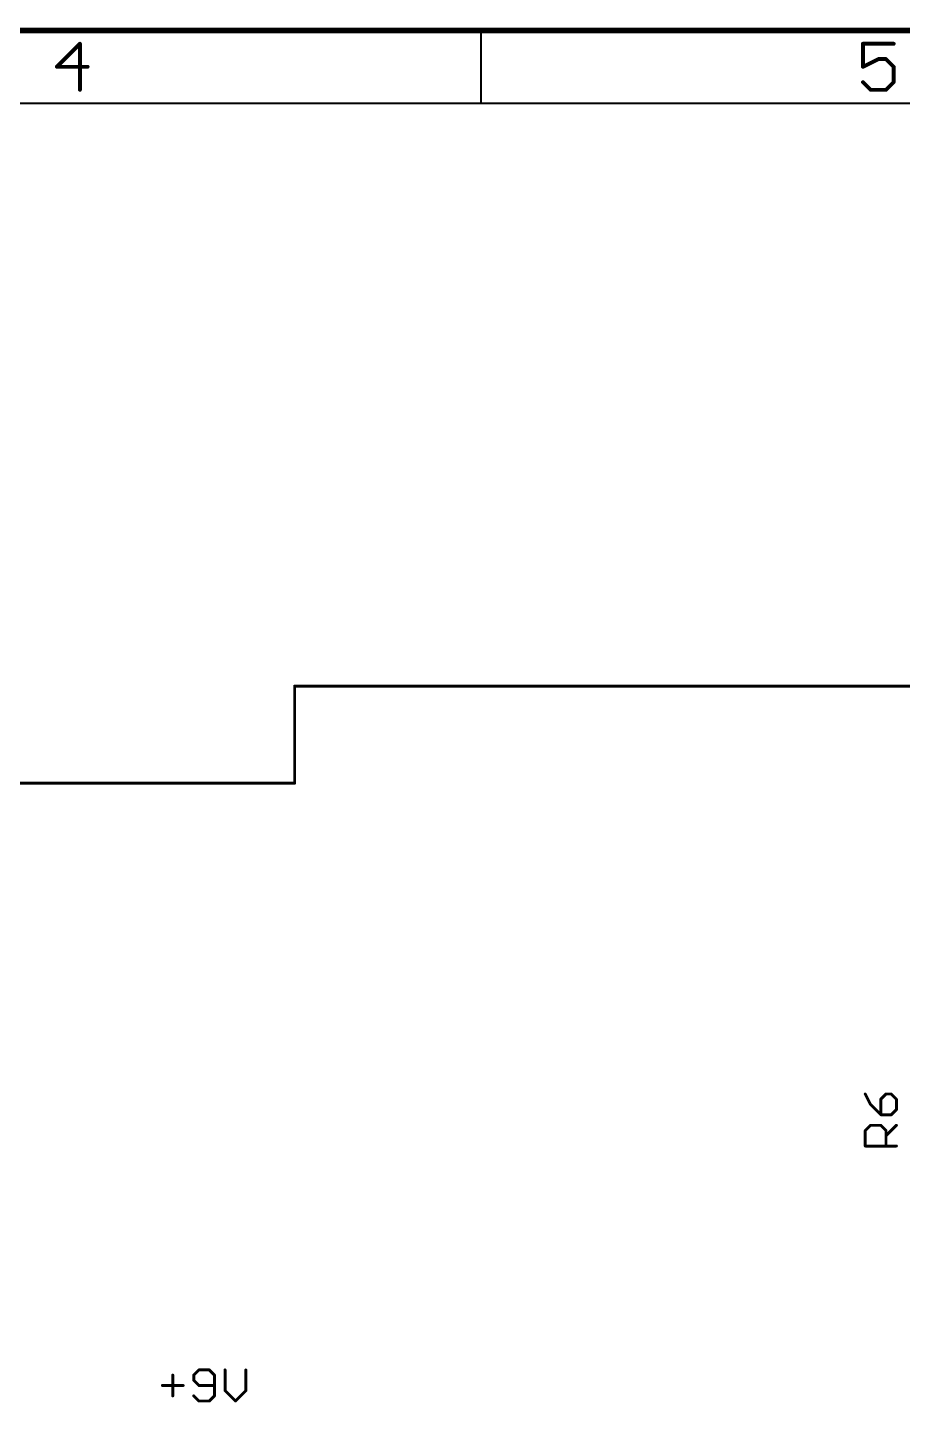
# Model space of a CAD drawing. Extents: x -44 to 217, y -56 to 126.
# Drawn here: x 105.4 to 151.1, y 54 to 125.9 of the extents above; entities that cross this region are included whole.
import ezdxf

# ---------------------------------------------------------------- set-up
doc = ezdxf.new("R2010")
doc.units = 0
for name, color, linetype in [('91', 94, 'CONTINUOUS'), ('94', 14, 'CONTINUOUS'), ('95', 251, 'CONTINUOUS'), ('96', 251, 'CONTINUOUS')]:
    doc.layers.add(name, color=color, linetype=linetype)

msp = doc.modelspace()

# ---------------------------------------------------------------- linework, layer by layer
at = {"layer": '91', "const_width": 0.1524}
for points in [[(119.38, 86.36), (119.38, 91.44)], [(119.38, 91.44), (157.48, 91.44)], [(119.38, 86.36), (104.14, 86.36)]]:
    msp.add_lwpolyline(points, dxfattribs=at)
at = {"layer": '91', "const_width": 0.0762}
for points in [[(119.4181, 91.44, 1), (119.3419, 91.44)], [(119.38, 91.4781, 1), (119.38, 91.4019)], [(119.3419, 86.36, 1), (119.4181, 86.36)], [(119.38, 86.3219, 1), (119.38, 86.3981)]]:
    msp.add_lwpolyline(points, format="xyb", dxfattribs=at)
at = {"layer": '94'}
for points, const_width in [([(217.17, 125.73), (-43.18, 125.73)], 0.3), ([(108.1602, 125.0305), (106.9558, 123.826)], 0.2032), ([(108.1602, 122.6216), (108.1602, 125.0305)], 0.2032), ([(129.1167, 125.73), (129.1167, 121.92)], 0.1), ([(150.6834, 125.0305), (149.0775, 125.0305)], 0.2032), ([(149.0775, 125.0305), (149.0775, 123.826)], 0.2032), ([(106.9558, 123.826), (108.5617, 123.826)], 0.2032), ([(149.0775, 123.826), (149.8804, 124.2275)], 0.2032), ([(149.8804, 124.2275), (150.2819, 124.2275)], 0.2032), ([(150.2819, 124.2275), (150.6834, 123.826)], 0.2032), ([(150.6834, 123.826), (150.6834, 123.0231)], 0.2032), ([(149.4789, 122.6216), (149.0775, 123.0231)], 0.2032), ([(150.6834, 123.0231), (150.2819, 122.6216)], 0.2032), ([(150.2819, 122.6216), (149.4789, 122.6216)], 0.2032), ([(213.36, 121.92), (-39.37, 121.92)], 0.1)]:
    msp.add_lwpolyline(points, dxfattribs=dict(at, const_width=const_width))
for points, const_width in [([(108.211, 125.0305, 1), (108.1094, 125.0305)], 0.1016), ([(108.1962, 124.9945, 1), (108.1243, 125.0664)], 0.1016), ([(129.1417, 125.73, 1), (129.0917, 125.73)], 0.05), ([(149.0775, 125.0813, 1), (149.0775, 124.9797)], 0.1016), ([(149.1283, 125.0305, 1), (149.0267, 125.0305)], 0.1016), ([(150.6834, 124.9797, 1), (150.6834, 125.0813)], 0.1016), ([(106.9558, 123.8768, 1), (106.9558, 123.7752)], 0.1016), ([(106.9199, 123.8619, 1), (106.9917, 123.7901)], 0.1016), ([(108.5617, 123.7752, 1), (108.5617, 123.8768)], 0.1016), ([(149.0548, 123.8715, 1), (149.1002, 123.7806)], 0.1016), ([(149.0267, 123.826, 1), (149.1283, 123.826)], 0.1016), ([(149.8804, 124.2783, 1), (149.8804, 124.1767)], 0.1016), ([(149.9031, 124.1821, 1), (149.8577, 124.2729)], 0.1016), ([(150.3178, 124.2634, 1), (150.246, 124.1916)], 0.1016), ([(150.2819, 124.1767, 1), (150.2819, 124.2783)], 0.1016), ([(150.7342, 123.826, 1), (150.6326, 123.826)], 0.1016), ([(150.6475, 123.7901, 1), (150.7193, 123.8619)], 0.1016), ([(149.1134, 123.059, 1), (149.0416, 122.9872)], 0.1016), ([(150.6326, 123.0231, 1), (150.7342, 123.0231)], 0.1016), ([(150.7193, 122.9872, 1), (150.6475, 123.059)], 0.1016), ([(108.1094, 122.6216, 1), (108.211, 122.6216)], 0.1016), ([(149.4789, 122.6724, 1), (149.4789, 122.5708)], 0.1016), ([(149.443, 122.5857, 1), (149.5149, 122.6575)], 0.1016), ([(150.246, 122.6575, 1), (150.3178, 122.5857)], 0.1016), ([(150.2819, 122.5708, 1), (150.2819, 122.6724)], 0.1016), ([(129.0917, 121.92, 1), (129.1417, 121.92)], 0.05)]:
    msp.add_lwpolyline(points, format="xyb", dxfattribs=dict(at, const_width=const_width))
at = {"layer": '95', "const_width": 0.0762}
for points in [[(149.2323, 70.1251, 1), (149.1641, 70.091)], [(150.0498, 69.8368, 1), (149.9736, 69.8368)], [(149.9848, 69.8638, 1), (150.0386, 69.8099)], [(150.2829, 70.1461, 1), (150.2829, 70.0699)], [(150.3098, 70.0811, 1), (150.2559, 70.135)], [(150.581, 70.135, 1), (150.5271, 70.0811)], [(150.554, 70.0699, 1), (150.554, 70.1461)], [(150.8633, 69.8368, 1), (150.7871, 69.8368)], [(150.7983, 69.8099, 1), (150.8521, 69.8638)], [(149.4963, 69.5926, 1), (149.4424, 69.5387)], [(149.4353, 69.5486, 1), (149.5035, 69.5827)], [(150.0117, 69.0615, 1), (150.0117, 68.9853)], [(149.9736, 69.0234, 1), (150.0498, 69.0234)], [(149.9848, 68.9964, 1), (150.0386, 69.0503)], [(150.5271, 69.0503, 1), (150.581, 68.9964)], [(150.554, 68.9853, 1), (150.554, 69.0615)], [(150.7871, 69.2945, 1), (150.8633, 69.2945)], [(150.8521, 69.2676, 1), (150.7983, 69.3215)], [(149.4694, 68.509, 1), (149.4694, 68.4328)], [(149.4963, 68.4439, 1), (149.4424, 68.4978)], [(150.0386, 68.4978, 1), (149.9848, 68.4439)], [(150.0117, 68.4328, 1), (150.0117, 68.509)], [(150.8521, 68.4439, 1), (150.7983, 68.4978)], [(149.2363, 68.1997, 1), (149.1601, 68.1997)], [(149.1713, 68.2266, 1), (149.2252, 68.1728)], [(150.2559, 67.9555, 1), (150.3098, 67.9016)], [(150.321, 68.1997, 1), (150.2448, 68.1997)], [(150.2559, 68.1728, 1), (150.3098, 68.2266)], [(149.1982, 67.4243, 1), (149.1982, 67.3481)], [(149.1601, 67.3862, 1), (149.2363, 67.3862)], [(150.2448, 67.3862, 1), (150.321, 67.3862)], [(150.8252, 67.3481, 1), (150.8252, 67.4243)]]:
    msp.add_lwpolyline(points, format="xyb", dxfattribs=at)
at = {"layer": '95', "const_width": 0.1524}
for points in [[(149.1982, 70.108), (149.4694, 69.5657)], [(150.2829, 70.108), (150.0117, 69.8368)], [(150.0117, 69.8368), (150.0117, 69.0234)], [(150.554, 70.108), (150.2829, 70.108)], [(150.8252, 69.8368), (150.554, 70.108)], [(150.8252, 69.2945), (150.8252, 69.8368)], [(149.4694, 69.5657), (150.0117, 69.0234)], [(150.0117, 69.0234), (150.554, 69.0234)], [(150.554, 69.0234), (150.8252, 69.2945)], [(149.1982, 68.1997), (149.4694, 68.4709)], [(149.4694, 68.4709), (150.0117, 68.4709)], [(150.0117, 68.4709), (150.2829, 68.1997)], [(150.2829, 67.9285), (150.8252, 68.4709)], [(149.1982, 67.3862), (149.1982, 68.1997)], [(150.2829, 68.1997), (150.2829, 67.3862)], [(150.8252, 67.3862), (149.1982, 67.3862)]]:
    msp.add_lwpolyline(points, dxfattribs=at)
at = {"layer": '96', "const_width": 0.1524}
for points in [[(113.0135, 55.407), (113.0135, 54.3224)], [(114.3795, 55.6782), (114.1084, 55.407)], [(114.1084, 55.407), (114.1084, 55.1359)], [(114.9219, 55.6782), (114.3795, 55.6782)], [(115.193, 55.407), (114.9219, 55.6782)], [(115.193, 54.3224), (115.193, 55.407)], [(115.7455, 55.6782), (115.7455, 54.5935)], [(116.8302, 54.5935), (116.8302, 55.6782)], [(112.4712, 54.8647), (113.5559, 54.8647)], [(114.1084, 55.1359), (114.3795, 54.8647)], [(114.3795, 54.8647), (115.193, 54.8647)], [(115.7455, 54.5935), (116.2878, 54.0512)], [(116.2878, 54.0512), (116.8302, 54.5935)], [(114.1084, 54.3224), (114.3795, 54.0512)], [(114.3795, 54.0512), (114.9219, 54.0512)], [(114.9219, 54.0512), (115.193, 54.3224)]]:
    msp.add_lwpolyline(points, dxfattribs=at)
at = {"layer": '96', "const_width": 0.0762}
for points in [[(113.0516, 55.407, 1), (112.9754, 55.407)], [(114.0814, 55.434, 1), (114.1353, 55.3801)], [(114.1465, 55.407, 1), (114.0703, 55.407)], [(114.3795, 55.7163, 1), (114.3795, 55.6401)], [(114.4065, 55.6512, 1), (114.3526, 55.7051)], [(114.9488, 55.7051, 1), (114.8949, 55.6512)], [(114.9219, 55.6401, 1), (114.9219, 55.7163)], [(115.2311, 55.407, 1), (115.1549, 55.407)], [(115.1661, 55.3801, 1), (115.22, 55.434)], [(115.7836, 55.6782, 1), (115.7074, 55.6782)], [(116.8683, 55.6782, 1), (116.7921, 55.6782)], [(112.4712, 54.9028, 1), (112.4712, 54.8266)], [(113.5559, 54.8266, 1), (113.5559, 54.9028)], [(114.1353, 55.1628, 1), (114.0814, 55.1089)], [(114.0703, 55.1359, 1), (114.1465, 55.1359)], [(114.3795, 54.9028, 1), (114.3795, 54.8266)], [(114.3526, 54.8378, 1), (114.4065, 54.8916)], [(115.193, 54.8266, 1), (115.193, 54.9028)], [(115.7725, 54.6205, 1), (115.7186, 54.5666)], [(116.8571, 54.5666, 1), (116.8032, 54.6205)], [(112.9754, 54.3224, 1), (113.0516, 54.3224)], [(114.1353, 54.3493, 1), (114.0814, 54.2954)], [(114.3795, 54.0893, 1), (114.3795, 54.0131)], [(114.3526, 54.0243, 1), (114.4065, 54.0781)], [(114.8949, 54.0781, 1), (114.9488, 54.0243)], [(114.9219, 54.0131, 1), (114.9219, 54.0893)], [(115.1549, 54.3224, 1), (115.2311, 54.3224)], [(115.22, 54.2954, 1), (115.1661, 54.3493)], [(115.7074, 54.5935, 1), (115.7836, 54.5935)], [(116.2609, 54.0781, 1), (116.3148, 54.0243)], [(116.2609, 54.0243, 1), (116.3148, 54.0781)], [(116.7921, 54.5935, 1), (116.8683, 54.5935)]]:
    msp.add_lwpolyline(points, format="xyb", dxfattribs=at)

doc.saveas('drawing.dxf')
